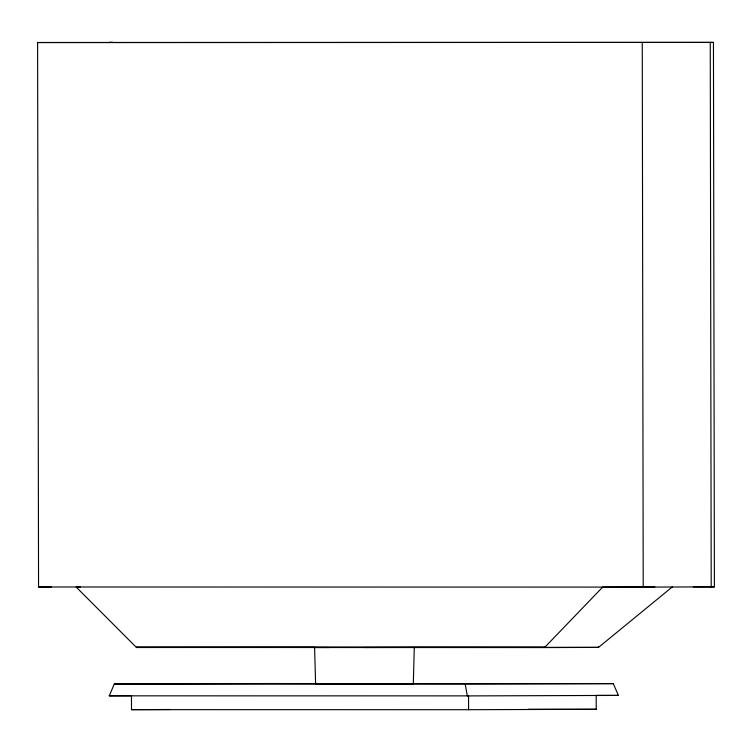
<?xml version="1.0" encoding="UTF-8"?>
<svg xmlns="http://www.w3.org/2000/svg" width="752" height="752" viewBox="0 0 752 752"><rect width="100%" height="100%" fill="white"/><g stroke="black" fill="none" stroke-linecap="round" stroke-linejoin="round"><path stroke-width="1.13" d="M329 647.538L314.59 647.491L315.605 683.888L413.318 683.775L414.286 647.369L364.165 647.519M596.195 695.45L596.214 709.286L468.581 709.709L468.562 695.873L109.266 695.835L114.285 684.038L262.363 683.549L613.284 683.624L618.398 695.412L467.321 695.91L465.215 684.113L114.285 684.038M672.354 586.88L598.526 647.387L544.533 647.566L136.45 647.481L76.112 587.002L80.314 586.983M315.605 683.888L413.318 683.775M37.6 42.526L713.451 42.413L714.4 586.87L643.214 587.105L38.549 586.983L37.6 42.526L713.451 42.413M109.313 42.3L112.509 42.291M38.549 586.983L51.324 586.936M654.823 586.936L602.681 587.115L544.533 647.566L544.533 647.049L136.45 646.964L136.45 647.481L314.75 647.322M465.215 684.113L613.284 683.624M109.266 695.835L131.525 695.76M131.478 695.797L131.497 709.644L170.14 709.512M693.269 586.861L714.4 586.87M414.427 647.35L598.526 647.387L598.526 646.87M596.092 695.403L618.398 695.412M528.092 709.277L596.214 709.286M131.497 709.644L468.581 709.709M710.255 42.422L711.204 586.88M642.264 42.648L643.214 587.105"/></g></svg>
